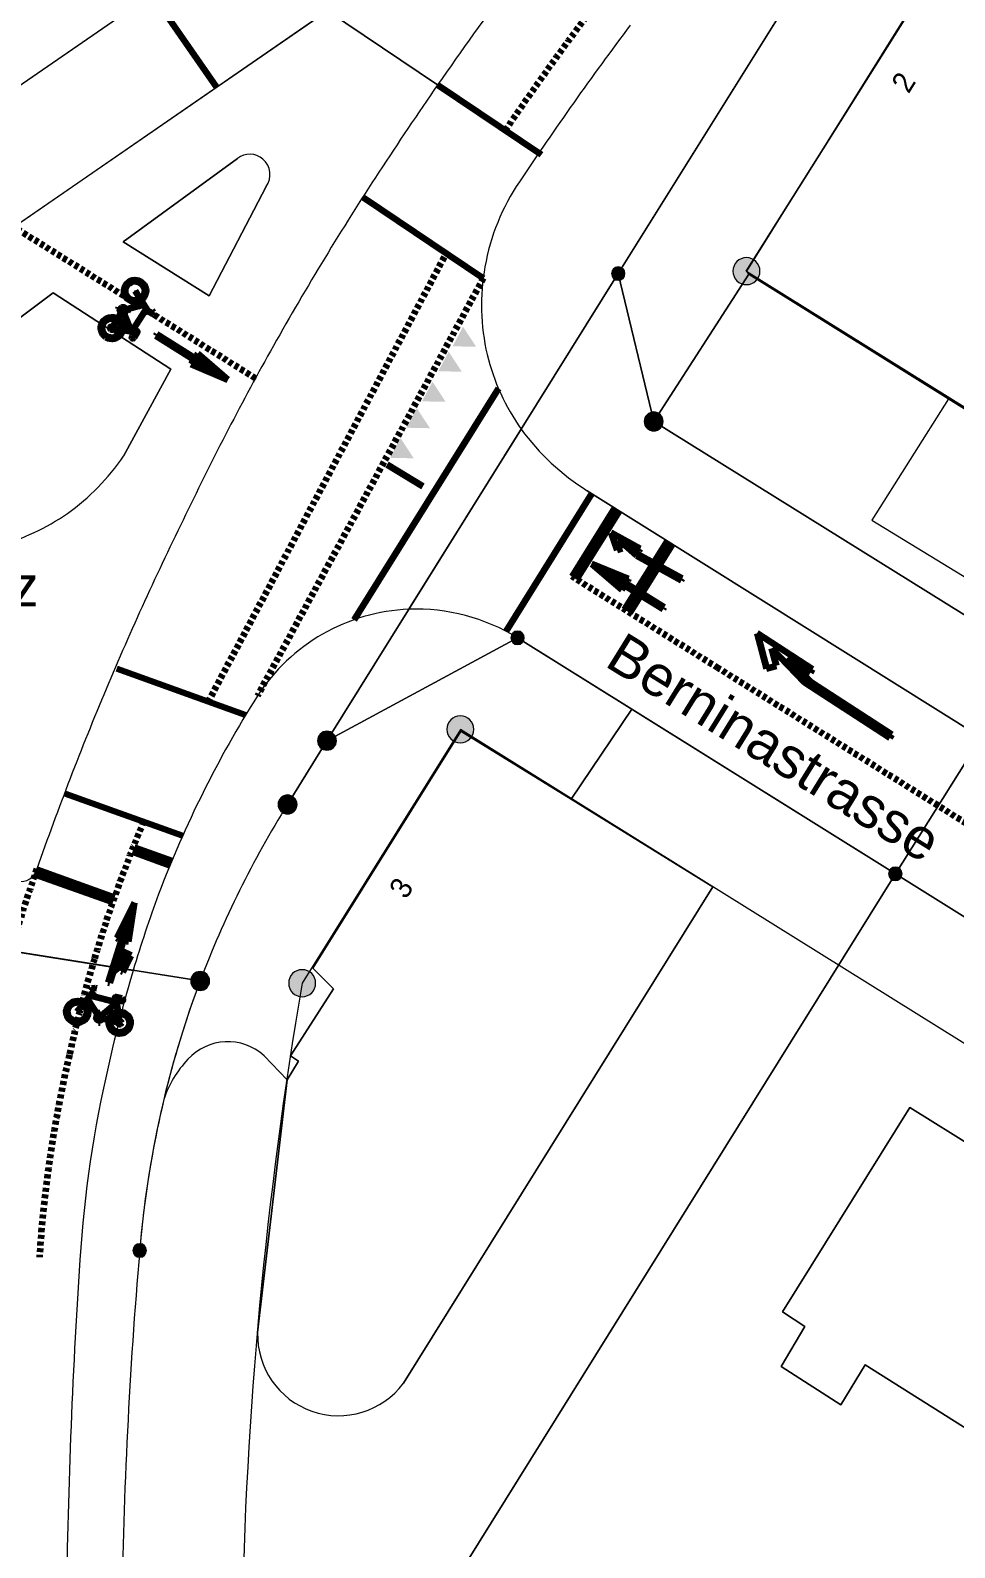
# Model space of a CAD drawing. Header units: metres. Extents: x 2683404 to 2684427, y 1250406 to 1251451.
# Drawn here: x 2683730 to 2683764.3, y 1250828.2 to 1250884.4 of the extents above; entities that cross this region are included whole.
import ezdxf

# ---------------------------------------------------------------- set-up
doc = ezdxf.new("R2010")
doc.units = ezdxf.units.M
doc.linetypes.add('AUSGEZOGEN', pattern=[0])
doc.linetypes.add('STRICHLINIE2_S3', pattern=[0.25, 0.15, -0.1])
for name, color, linetype, lineweight in [('0__DEFAULT_1', 8, 'AUSGEZOGEN', 18), ('100__DAV-MARKIERUNG', 5, 'AUSGEZOGEN', 13), ('102__DAV-BESCHRIFTUNG', 8, 'AUSGEZOGEN', 13), ('16__01229', 8, 'AUSGEZOGEN', 18), ('17__01973', 8, 'AUSGEZOGEN', 13), ('24__01225', 8, 'AUSGEZOGEN', 13), ('25__01221', 8, 'AUSGEZOGEN', 13), ('27__01236', 8, 'AUSGEZOGEN', 13), ('29__01211', 8, 'AUSGEZOGEN', 13), ('30__01234', 8, 'AUSGEZOGEN', 13), ('35__01219', 8, 'AUSGEZOGEN', 13), ('40__01653', 8, 'AUSGEZOGEN', 13), ('42__01651', 8, 'AUSGEZOGEN', 13), ('48__01611', 8, 'AUSGEZOGEN', 13), ('56__01321', 8, 'AUSGEZOGEN', 13), ('84__01940', 8, 'AUSGEZOGEN', 13), ('STANDARD', 7, 'AUSGEZOGEN', 13)]:
    doc.layers.add(name, color=color, linetype=linetype, lineweight=lineweight)
doc.styles.add('ARIAL', font='arial.ttf')

# ---------------------------------------------------------------- blocks, each defined once
blk = doc.blocks.new('COMPLEXOBJECT_1')
at = {"layer": '17__01973', "color": 8, "linetype": 'AUSGEZOGEN', "lineweight": 18, "transparency": 33554687}
blk.add_lwpolyline([(-2473.405, -306.443), (-2500.59, -330.105), (-2510.532, -346.036)], dxfattribs=at)
blk = doc.blocks.new('COMPLEXOBJECT_3')
at = {"layer": '17__01973', "color": 8, "linetype": 'AUSGEZOGEN', "lineweight": 18, "transparency": 33554687}
blk.add_line((-2482.406, -387.156), (-2521.133, -363.007), dxfattribs=at)
blk = doc.blocks.new('COMPLEXOBJECT_4')
at = {"layer": '17__01973', "color": 8, "linetype": 'AUSGEZOGEN', "lineweight": 18, "transparency": 33554687}
blk.add_line((-2510.532, -346.036), (-2471.814, -370.185), dxfattribs=at)
blk = doc.blocks.new('COMPLEXOBJECT_7')
at = {"layer": '17__01973', "color": 8, "linetype": 'AUSGEZOGEN', "lineweight": 18, "transparency": 33554687}
for p in [(-2521.133, -363.007), (-2526.994, -372.407)]:
    blk.add_line(p, (-2526.994, -372.407), dxfattribs=at)
blk.add_arc((-2371.794, -398.959), 157.455, 170.29186, 187.80009, dxfattribs=at)
blk = doc.blocks.new('COMPLEXOBJECT_25')
at = {"layer": '25__01221', "color": 8, "linetype": 'AUSGEZOGEN', "lineweight": 18, "transparency": 33554687}
for p, q in [((-2538.83, -345.193), (-2526.056, -336.392)), ((-2521.974, -339.138), (-2521.974, -339.138)), ((-2524.15, -342.373), (-2524.15, -342.373)), ((-2518.943, -342.728), (-2518.943, -342.728)), ((-2528.058, -348.803), (-2528.058, -348.803)), ((-2523.038, -358.56), (-2518.877, -351.889)), ((-2518.877, -351.889), (-2518.877, -351.889)), ((-2531.311, -355.062), (-2531.311, -355.062)), ((-2523.038, -358.56), (-2523.038, -358.56)), ((-2528.652, -361.767), (-2528.652, -361.767)), ((-2536.823, -368.177), (-2536.823, -368.177)), ((-2532.312, -369.106), (-2532.312, -369.106)), ((-2533.254, -371.934), (-2533.254, -371.934))]:
    blk.add_line(p, q, dxfattribs=at)
for points in [[(-2527.948, -332.608), (-2539.951, -340.877), (-2542.666, -342.747), (-2543.19, -343.108)], [(-2538.009, -368.056), (-2537.793, -367.107), (-2542.155, -366.34), (-2542.313, -367.282), (-2544.561, -369.682), (-2544.532, -370.146), (-2533.254, -371.934)]]:
    blk.add_lwpolyline(points, dxfattribs=at)
for centre, radius, start, end in [((-2406.414, -419.27), 140.625, 143.37768, 145.26176), ((-2417.152, -410.461), 122.267, 143.02992, 146.35972), ((-2404.656, -420.4), 142.713, 145.29088, 146.85618), ((-2432.596, -402.42), 109.488, 146.74059, 150.67894), ((-2512.206, -347.298), 8.141, 145.854, 169.929), ((-2512.197, -347.299), 8.15, 169.9279, 192.96), ((-2432.941, -402.213), 109.087, 150.68489, 154.39046), ((-2512.182, -347.161), 8.197, 193.8815, 215.2312), ((-2426.627, -406.739), 116.744, 153.72707, 157.20993), ((-2522.749, -365.584), 7.029, 92.3578, 147.1166), ((-2427.104, -406.626), 116.261, 157.1701, 160.68802), ((-2493.802, -383.729), 41.193, 147.7814, 159.2072), ((-2537.408, -368.04), 0.601, 257.3684, 346.8149), ((-2487.149, -385.721), 48.123, 159.8024, 163.352)]:
    blk.add_arc(centre, radius, start, end, dxfattribs=at)
blk = doc.blocks.new('COMPLEXOBJECT_26')
at = {"layer": '27__01236', "color": 8, "linetype": 'AUSGEZOGEN', "lineweight": 18, "transparency": 33554687}
for p, q in [((-2520.69, -332.525), (-2520.69, -332.525)), ((-2526.056, -336.392), (-2526.056, -336.392)), ((-2526.056, -336.392), (-2521.974, -339.138))]:
    blk.add_line(p, q, dxfattribs=at)
for centre, radius, start, end in [((-2657.362, -148.749), 229.026, 306.63771, 308.31736), ((-2514.943, -328.885), 0.611, 42.8692, 133.2993), ((-2514.946, -328.887), 0.615, 324.1973, 42.8637), ((-2407.032, -418.782), 139.838, 140.18731, 143.38696), ((-2656.546, -149.663), 227.805, 304.94655, 306.61016), ((-2406.414, -419.27), 140.625, 143.37768, 145.26176)]:
    blk.add_arc(centre, radius, start, end, dxfattribs=at)
blk = doc.blocks.new('COMPLEXOBJECT_27')
at = {"layer": '27__01236', "color": 8, "linetype": 'AUSGEZOGEN', "lineweight": 18, "transparency": 33554687}
for p, q in [((-2528.41, -331.482), (-2528.41, -331.482)), ((-2527.725, -331.786), (-2527.725, -331.786)), ((-2539.951, -340.877), (-2527.948, -332.608)), ((-2527.948, -332.608), (-2527.948, -332.608)), ((-2541.675, -333.159), (-2541.675, -333.159)), ((-2541.433, -333.102), (-2541.433, -333.102)), ((-2536.002, -332.771), (-2536.002, -332.771)), ((-2541.885, -333.313), (-2541.885, -333.313)), ((-2545.201, -337.537), (-2545.201, -337.537)), ((-2545.201, -337.537), (-2539.951, -340.877))]:
    blk.add_line(p, q, dxfattribs=at)
for centre, radius, start, end in [((-2542.606, -270.873), 62.25, 276.08985, 283.18218), ((-2528.266, -332.082), 0.617, 28.6454, 103.4918), ((-2528.268, -332.08), 0.617, 301.172, 28.4711), ((-2541.416, -333.733), 0.63, 114.327, 138.1807), ((-2541.406, -333.758), 0.656, 92.3343, 114.1731), ((-2542.431, -272.013), 61.097, 270.93555, 276.03976), ((-2645.522, -255.368), 129.676, 320.6803, 323.05318)]:
    blk.add_arc(centre, radius, start, end, dxfattribs=at)
blk = doc.blocks.new('COMPLEXOBJECT_28')
at = {"layer": '25__01221', "color": 8, "linetype": 'AUSGEZOGEN', "lineweight": 18, "transparency": 33554687}
for p, q in [((-2521.974, -339.138), (-2521.974, -339.138)), ((-2528.058, -348.803), (-2528.058, -348.803)), ((-2531.311, -355.062), (-2531.311, -355.062)), ((-2536.823, -368.177), (-2536.823, -368.177))]:
    blk.add_line(p, q, dxfattribs=at)
blk.add_lwpolyline([(-2521.974, -339.138), (-2526.056, -336.392), (-2538.83, -345.193)], dxfattribs=at)
for centre, radius, start, end in [((-2404.656, -420.4), 142.713, 145.29088, 146.85618), ((-2432.596, -402.42), 109.488, 146.74059, 150.67894), ((-2432.941, -402.213), 109.087, 150.68489, 154.39046), ((-2426.627, -406.739), 116.744, 153.72707, 157.20993), ((-2427.104, -406.626), 116.261, 157.1701, 160.68802), ((-2537.408, -368.04), 0.601, 257.3684, 346.8149)]:
    blk.add_arc(centre, radius, start, end, dxfattribs=at)
blk = doc.blocks.new('COMPLEXOBJECT_29')
at = {"layer": '25__01221', "color": 8, "linetype": 'AUSGEZOGEN', "lineweight": 18, "transparency": 33554687}
for p, q in [((-2538.552, -348.577), (-2538.552, -348.577)), ((-2540.243, -350.832), (-2540.243, -350.832)), ((-2541.042, -353.536), (-2541.042, -353.536)), ((-2535.694, -355.007), (-2535.694, -355.007)), ((-2540.268, -355.684), (-2540.268, -355.684)), ((-2538.268, -356.212), (-2538.268, -356.212))]:
    blk.add_line(p, q, dxfattribs=at)
blk.add_lwpolyline([(-2538.552, -348.577), (-2536.221, -346.846), (-2531.856, -349.662), (-2533.61, -352.884)], dxfattribs=at)
for centre, radius, start, end in [((-2533.127, -354.407), 7.963, 132.9404, 153.328), ((-2533.125, -354.405), 7.965, 153.3429, 173.7335), ((-2540.403, -348.3), 8.195, 305.0736, 325.9886), ((-2538.736, -353.918), 2.338, 170.5881, 229.0436), ((-2540.397, -348.313), 8.181, 285.0837, 305.089), ((-2538.733, -353.92), 2.339, 228.9665, 281.4562)]:
    blk.add_arc(centre, radius, start, end, dxfattribs=at)
blk = doc.blocks.new('COMPLEXOBJECT_30')
at = {"layer": '25__01221', "color": 8, "linetype": 'AUSGEZOGEN', "lineweight": 18, "transparency": 33554687}
for p, q in [((-2529.394, -341.862), (-2529.394, -341.862)), ((-2528.446, -341.89), (-2528.446, -341.89)), ((-2528.327, -342.899), (-2530.441, -346.949)), ((-2528.327, -342.899), (-2528.327, -342.899))]:
    blk.add_line(p, q, dxfattribs=at)
blk.add_lwpolyline([(-2530.441, -346.949), (-2533.625, -344.95), (-2529.394, -341.862)], dxfattribs=at)
for centre, radius, start, end in [((-2528.937, -342.461), 0.753, 49.2762, 127.3402), ((-2528.94, -342.46), 0.754, 324.3522, 49.1005)]:
    blk.add_arc(centre, radius, start, end, dxfattribs=at)
blk = doc.blocks.new('COMPLEXOBJECT_33')
at = {"layer": '27__01236', "color": 8, "linetype": 'AUSGEZOGEN', "lineweight": 18, "transparency": 33554687}
for p, q in [((-2538.552, -348.577), (-2538.552, -348.577)), ((-2540.243, -350.832), (-2540.243, -350.832)), ((-2533.61, -352.884), (-2533.61, -352.884)), ((-2541.042, -353.536), (-2541.042, -353.536)), ((-2540.268, -355.684), (-2540.268, -355.684)), ((-2538.268, -356.212), (-2538.268, -356.212))]:
    blk.add_line(p, q, dxfattribs=at)
blk.add_lwpolyline([(-2533.61, -352.884), (-2531.856, -349.662), (-2536.221, -346.846), (-2538.552, -348.577)], dxfattribs=at)
for centre, radius, start, end in [((-2533.127, -354.407), 7.963, 132.9404, 153.328), ((-2533.125, -354.405), 7.965, 153.3429, 173.7335), ((-2540.403, -348.3), 8.195, 305.0736, 325.9886), ((-2538.736, -353.918), 2.338, 170.5881, 229.0436), ((-2540.397, -348.313), 8.181, 285.0837, 305.089), ((-2538.733, -353.92), 2.339, 228.9665, 281.4562)]:
    blk.add_arc(centre, radius, start, end, dxfattribs=at)
blk = doc.blocks.new('COMPLEXOBJECT_34')
at = {"layer": '27__01236', "color": 8, "linetype": 'AUSGEZOGEN', "lineweight": 18, "transparency": 33554687}
for p, q in [((-2529.394, -341.862), (-2533.625, -344.95)), ((-2529.394, -341.862), (-2529.394, -341.862)), ((-2528.446, -341.89), (-2528.446, -341.89)), ((-2528.327, -342.899), (-2528.327, -342.899))]:
    blk.add_line(p, q, dxfattribs=at)
blk.add_lwpolyline([(-2533.625, -344.95), (-2530.441, -346.949), (-2528.327, -342.899)], dxfattribs=at)
for centre, radius, start, end in [((-2528.937, -342.461), 0.753, 49.2762, 127.3402), ((-2528.94, -342.46), 0.754, 324.3522, 49.1005)]:
    blk.add_arc(centre, radius, start, end, dxfattribs=at)
blk = doc.blocks.new('COMPLEXOBJECT_44')
at = {"layer": '25__01221', "color": 8, "linetype": 'AUSGEZOGEN', "lineweight": 18, "transparency": 33554687}
for p, q in [((-2533.254, -371.934), (-2544.532, -370.146)), ((-2534.158, -375.401), (-2534.158, -375.401)), ((-2535.233, -382.655), (-2535.233, -382.655))]:
    blk.add_line(p, q, dxfattribs=at)
for centre, radius, start, end in [((-2486.825, -385.892), 48.482, 163.2682, 167.5035), ((-2490.182, -385.625), 45.149, 166.9122, 176.2287), ((-2289.15, -398.694), 246.605, 176.27095, 179.32486)]:
    blk.add_arc(centre, radius, start, end, dxfattribs=at)
blk = doc.blocks.new('COMPLEXOBJECT_46')
at = {"layer": '25__01221', "color": 8, "linetype": 'AUSGEZOGEN', "lineweight": 18, "transparency": 33554687}
for p, q in [((-2518.943, -342.728), (-2518.943, -342.728)), ((-2518.877, -351.889), (-2518.877, -351.889))]:
    blk.add_line(p, q, dxfattribs=at)
for points in [[(-2475.275, -375.716), (-2483.454, -370.626), (-2499.953, -360.327), (-2513.969, -351.603), (-2515.282, -346.126), (-2504.66, -329.125), (-2506.818, -327.346)], [(-2516.434, -354.17), (-2509.994, -358.201), (-2485.531, -373.509), (-2477.142, -378.795)]]:
    blk.add_lwpolyline(points, dxfattribs=at)
for centre, radius, start, end in [((-2417.152, -410.461), 122.267, 143.02992, 146.35972), ((-2512.206, -347.298), 8.141, 145.854, 169.929), ((-2512.197, -347.299), 8.15, 169.9279, 192.96), ((-2512.182, -347.161), 8.197, 193.8815, 215.2312), ((-2511.829, -346.789), 8.699, 215.8886, 238.0396)]:
    blk.add_arc(centre, radius, start, end, dxfattribs=at)
blk = doc.blocks.new('COMPLEXOBJECT_48')
at = {"layer": '25__01221', "color": 8, "linetype": 'AUSGEZOGEN', "lineweight": 18, "transparency": 33554687}
for p, q in [((-2523.038, -358.56), (-2523.038, -358.56)), ((-2528.652, -361.767), (-2528.652, -361.767)), ((-2527.534, -365.787), (-2527.534, -365.787)), ((-2532.312, -369.106), (-2532.312, -369.106)), ((-2530.774, -372.327), (-2530.774, -372.327)), ((-2534.158, -375.401), (-2534.158, -375.401)), ((-2532.119, -376.716), (-2532.119, -376.716)), ((-2535.233, -382.655), (-2535.233, -382.655)), ((-2533.013, -382.307), (-2533.013, -382.307))]:
    blk.add_line(p, q, dxfattribs=at)
blk.add_lwpolyline([(-2527.534, -365.787), (-2526.074, -363.427), (-2519.013, -359.616)], dxfattribs=at)
for centre, radius, start, end in [((-2522.749, -365.584), 7.029, 92.3578, 147.1166), ((-2522.769, -365.733), 7.178, 58.4492, 92.1492), ((-2493.802, -383.729), 41.193, 147.7814, 159.2072), ((-2496.212, -385.377), 36.944, 147.9768, 159.3144), ((-2487.149, -385.721), 48.123, 159.8024, 163.352), ((-2486.825, -385.892), 48.482, 163.2682, 167.5035), ((-2496.402, -385.261), 36.726, 159.3793, 166.5456), ((-2490.182, -385.625), 45.149, 166.9122, 176.2287), ((-2495.732, -385.401), 37.409, 166.5752, 175.2555), ((-2289.15, -398.694), 246.605, 176.27095, 179.32486), ((-2353.114, -397.898), 180.573, 175.047, 179.30496)]:
    blk.add_arc(centre, radius, start, end, dxfattribs=at)
blk = doc.blocks.new('COMPLEXOBJECT_53')
at = {"layer": '30__01234', "color": 8, "linetype": 'AUSGEZOGEN', "lineweight": 18, "transparency": 33554687}
for p, q in [((-2531.229, -375.228), (-2531.229, -375.228)), ((-2528.406, -375.099), (-2528.406, -375.099)), ((-2532.119, -376.716), (-2532.119, -376.716)), ((-2528.646, -385.35), (-2528.646, -385.35))]:
    blk.add_line(p, q, dxfattribs=at)
for points in [[(-2501.649, -378.286), (-2496.213, -381.693), (-2492.683, -376.063), (-2505.014, -368.357), (-2514.774, -362.263), (-2517.021, -365.599), (-2511.78, -368.834), (-2523.243, -387.227)], [(-2528.646, -385.35), (-2527.545, -375.988), (-2528.406, -375.099)], [(-2480.326, -383.746), (-2487.084, -379.551), (-2490.612, -385.118), (-2484.957, -388.647), (-2485.143, -388.947), (-2482.715, -390.549), (-2487.438, -398.143), (-2488.303, -397.614), (-2489.253, -399.082), (-2491.5, -397.634), (-2490.619, -396.176), (-2498.375, -391.427), (-2506.131, -386.548), (-2507.036, -388.025), (-2509.245, -386.605), (-2508.367, -385.128), (-2509.195, -384.58), (-2504.478, -377.008), (-2502.022, -378.543), (-2501.894, -378.332)]]:
    blk.add_lwpolyline(points, dxfattribs=at)
for centre, radius, start, end in [((-2529.753, -376.576), 1.999, 47.6283, 137.6045), ((-2528.339, -377.967), 3.982, 136.5397, 161.6915), ((-2495.732, -385.401), 37.409, 166.5752, 175.2555), ((-2353.114, -397.898), 180.573, 175.047, 179.30496), ((-2525.645, -385.426), 3.002, 178.5459, 323.1397)]:
    blk.add_arc(centre, radius, start, end, dxfattribs=at)
blk = doc.blocks.new('COMPLEXOBJECT_62')
at = {"layer": '24__01225', "color": 8, "linetype": 'AUSGEZOGEN', "lineweight": 18, "transparency": 33554687}
for p, q in [((-2527.534, -365.787), (-2527.534, -365.787)), ((-2530.774, -372.327), (-2530.774, -372.327)), ((-2531.229, -375.228), (-2531.229, -375.228)), ((-2532.119, -376.716), (-2532.119, -376.716))]:
    blk.add_line(p, q, dxfattribs=at)
blk.add_lwpolyline([(-2528.406, -375.099), (-2527.545, -375.988), (-2527.131, -375.299), (-2527.42, -375.099), (-2525.838, -372.621), (-2526.595, -371.858), (-2521.114, -363.073), (-2517.021, -365.599), (-2514.774, -362.263), (-2519.013, -359.616), (-2526.074, -363.427), (-2527.534, -365.787)], dxfattribs=at)
for centre, radius, start, end in [((-2496.212, -385.377), 36.944, 147.9768, 159.3144), ((-2496.402, -385.261), 36.726, 159.3793, 166.5456), ((-2529.753, -376.576), 1.999, 47.6283, 137.6045), ((-2528.339, -377.967), 3.982, 136.5397, 161.6915)]:
    blk.add_arc(centre, radius, start, end, dxfattribs=at)
blk = doc.blocks.new('COMPLEXOBJECT_65')
at = {"layer": '29__01211', "color": 8, "linetype": 'AUSGEZOGEN', "lineweight": 18, "transparency": 33554687}
blk.add_line((-2501.649, -378.286), (-2501.649, -378.286), dxfattribs=at)
for points in [[(-2501.894, -378.332), (-2502.022, -378.543), (-2504.478, -377.008), (-2509.195, -384.58), (-2508.367, -385.128), (-2509.245, -386.605), (-2507.036, -388.025), (-2506.131, -386.548)], [(-2506.131, -386.548), (-2498.375, -391.427), (-2493.575, -383.737), (-2496.379, -381.99), (-2496.213, -381.693), (-2501.649, -378.286)]]:
    blk.add_lwpolyline(points, dxfattribs=at)
blk.add_arc((-2501.757, -378.386), 0.147, 42.5988, 158.6687, dxfattribs=at)
blk = doc.blocks.new('COMPLEXOBJECT_66')
at = {"layer": '29__01211', "color": 8, "linetype": 'AUSGEZOGEN', "lineweight": 18, "transparency": 33554687}
for q in [(-2511.78, -368.834), (-2523.243, -387.227)]:
    blk.add_line((-2523.243, -387.227), q, dxfattribs=at)
blk.add_lwpolyline([(-2511.78, -368.834), (-2517.021, -365.599), (-2521.114, -363.073), (-2526.595, -371.858), (-2525.838, -372.621), (-2527.42, -375.099), (-2527.131, -375.299), (-2527.545, -375.988), (-2528.646, -385.35)], dxfattribs=at)
blk.add_arc((-2525.645, -385.426), 3.002, 178.5459, 323.1397, dxfattribs=at)
blk = doc.blocks.new('COMPLEXOBJECT_68')
at = {"layer": '30__01234', "color": 8, "linetype": 'AUSGEZOGEN', "lineweight": 18, "transparency": 33554687}
blk.add_lwpolyline([(-2488.184, -349.19), (-2487.612, -349.014), (-2491.366, -346.574), (-2496.406, -354.642), (-2502.217, -350.981), (-2502.35, -351.196), (-2510.441, -346.151), (-2513.969, -351.603), (-2499.953, -360.327), (-2483.454, -370.626), (-2475.275, -375.716)], dxfattribs=at)
blk = doc.blocks.new('COMPLEXOBJECT_78')
at = {"layer": '25__01221', "color": 8, "linetype": 'AUSGEZOGEN', "lineweight": 18, "transparency": 33554687}
blk.add_line((-2518.877, -351.889), (-2523.038, -358.56), dxfattribs=at)
for points in [[(-2477.142, -378.795), (-2485.531, -373.509), (-2509.994, -358.201), (-2516.434, -354.17)], [(-2519.013, -359.616), (-2514.774, -362.263), (-2505.014, -368.357), (-2492.683, -376.063), (-2489.895, -377.806), (-2487.084, -379.551), (-2480.326, -383.746)]]:
    blk.add_lwpolyline(points, dxfattribs=at)
for centre, radius, start, end in [((-2511.829, -346.789), 8.699, 215.8886, 238.0396), ((-2522.769, -365.733), 7.178, 58.4492, 92.1492)]:
    blk.add_arc(centre, radius, start, end, dxfattribs=at)
blk = doc.blocks.new('COMPLEXOBJECT_86')
at = {"layer": '48__01611', "color": 8, "linetype": 'AUSGEZOGEN', "lineweight": 18, "transparency": 33554687}
for p, q in [((-2527.534, -365.787), (-2527.534, -365.787)), ((-2530.774, -372.327), (-2530.774, -372.327))]:
    blk.add_line(p, q, dxfattribs=at)
for points in [[(-2527.534, -365.787), (-2526.074, -363.427), (-2515.282, -346.126), (-2504.66, -329.125), (-2516.271, -319.556), (-2523.632, -314.982), (-2556.821, -362.71)], [(-2556.821, -362.71), (-2547.234, -369.717), (-2530.774, -372.327)]]:
    blk.add_lwpolyline(points, dxfattribs=at)
blk.add_arc((-2496.212, -385.377), 36.944, 147.9768, 159.3144, dxfattribs=at)
blk = doc.blocks.new('COMPLEXOBJECT_90')
at = {"layer": '48__01611', "color": 8, "linetype": 'AUSGEZOGEN', "lineweight": 18, "transparency": 33554687}
for p, q in [((-2530.774, -372.327), (-2530.774, -372.327)), ((-2533.013, -382.307), (-2533.013, -382.307)), ((-2533.674, -395.707), (-2533.674, -395.707)), ((-2533.312, -409.077), (-2533.312, -409.077)), ((-2532.977, -413.558), (-2532.977, -413.558))]:
    blk.add_line(p, q, dxfattribs=at)
blk.add_lwpolyline([(-2532.977, -413.558), (-2531.082, -411.467), (-2523.184, -400.448), (-2522.824, -399.398), (-2520.933, -393.897), (-2505.014, -368.357), (-2519.013, -359.616), (-2526.074, -363.427), (-2527.534, -365.787)], dxfattribs=at)
for centre, radius, start, end in [((-2496.212, -385.377), 36.944, 147.9768, 159.3144), ((-2496.142, -385.338), 36.996, 159.4095, 175.3008), ((-2353.114, -397.898), 180.573, 175.047, 179.30496), ((-2353.347, -397.515), 180.336, 179.42573, 183.67614), ((-2360.434, -398.406), 173.207, 183.53225, 185.01872)]:
    blk.add_arc(centre, radius, start, end, dxfattribs=at)
blk = doc.blocks.new('COMPLEXOBJECT_91')
at = {"layer": '48__01611', "color": 8, "linetype": 'AUSGEZOGEN', "lineweight": 18, "transparency": 33554687}
for p, q in [((-2480.326, -383.746), (-2480.326, -383.746)), ((-2475.076, -386.896), (-2475.076, -386.896))]:
    blk.add_line(p, q, dxfattribs=at)
for points in [[(-2480.326, -383.746), (-2489.895, -377.806), (-2493.575, -383.737), (-2498.375, -391.427)], [(-2498.375, -391.427), (-2508.335, -407.378), (-2491.856, -416.447), (-2491.296, -416.757), (-2475.076, -386.896)]]:
    blk.add_lwpolyline(points, dxfattribs=at)
blk.add_arc((-2398.738, -253.716), 153.508, 237.89357, 240.17891, dxfattribs=at)
blk = doc.blocks.new('COMPLEXOBJECT_102')
at = {"layer": '48__01611', "color": 8, "linetype": 'AUSGEZOGEN', "lineweight": 18, "transparency": 33554687}
blk.add_lwpolyline([(-2475.275, -375.716), (-2483.454, -370.626), (-2499.953, -360.327), (-2513.969, -351.603), (-2515.282, -346.126), (-2526.074, -363.427), (-2519.013, -359.616), (-2505.014, -368.357), (-2489.895, -377.806), (-2480.326, -383.746)], dxfattribs=at)
blk = doc.blocks.new('COMPLEXOBJECT_113')
at = {"layer": '48__01611', "color": 8, "linetype": 'AUSGEZOGEN', "lineweight": 18, "transparency": 33554687}
for p, q in [((-2530.774, -372.327), (-2530.774, -372.327)), ((-2533.013, -382.307), (-2533.013, -382.307))]:
    blk.add_line(p, q, dxfattribs=at)
blk.add_lwpolyline([(-2530.774, -372.327), (-2547.234, -369.717), (-2547.984, -388.807)], dxfattribs=at)
for centre, radius, start, end in [((-2496.142, -385.338), 36.996, 159.4095, 175.3008), ((-2353.114, -397.898), 180.573, 175.047, 179.30496)]:
    blk.add_arc(centre, radius, start, end, dxfattribs=at)
blk = doc.blocks.new('COMPLEXOBJECT_133')
at = {"layer": '84__01940', "color": 8, "linetype": 'AUSGEZOGEN', "lineweight": 18, "transparency": 33554687}
blk.add_lwpolyline([(-2545.819, -427.887), (-2532.977, -413.558), (-2531.082, -411.467), (-2523.184, -400.448), (-2522.824, -399.398), (-2520.933, -393.897), (-2505.014, -368.357), (-2499.953, -360.327), (-2496.302, -354.476), (-2482.739, -332.765), (-2466.2, -343.074), (-2462.896, -345.152), (-2457.084, -333.528)], dxfattribs=at)
blk = doc.blocks.new('COMPLEXOBJECT_134')
at = {"layer": '84__01940', "color": 8, "linetype": 'AUSGEZOGEN', "lineweight": 18, "transparency": 33554687}
blk.add_lwpolyline([(-2457.084, -333.528), (-2462.896, -345.152), (-2466.2, -343.074), (-2482.739, -332.765), (-2496.302, -354.476), (-2499.953, -360.327), (-2505.014, -368.357), (-2520.933, -393.897), (-2522.824, -399.398), (-2523.184, -400.448), (-2531.082, -411.467), (-2532.977, -413.558)], dxfattribs=at)
blk = doc.blocks.new('EYYYMANN', base_point=(2679.73, 1246.518))
at = {"layer": 'STANDARD', "linetype": 'AUSGEZOGEN', "lineweight": -3, "transparency": 33554687}
blk.add_hatch(color=7, dxfattribs=at).paths.add_polyline_path([(0.268, 1246517.887), (0.225, 1246517.93), (0.175, 1246517.965), (0.12, 1246517.991), (0.061, 1246518.007), (0, 1246518.012), (-0.061, 1246518.007), (-0.12, 1246517.991), (-0.175, 1246517.965), (-0.225, 1246517.93), (-0.268, 1246517.887), (-0.303, 1246517.837), (-0.329, 1246517.782), (-0.345, 1246517.723), (-0.35, 1246517.662), (-0.345, 1246517.601), (-0.329, 1246517.542), (-0.303, 1246517.487), (-0.268, 1246517.437), (-0.225, 1246517.394), (-0.175, 1246517.359), (-0.12, 1246517.333), (-0.061, 1246517.317), (0, 1246517.312), (0.061, 1246517.317), (0.12, 1246517.333), (0.175, 1246517.359), (0.225, 1246517.394), (0.268, 1246517.437), (0.303, 1246517.487), (0.329, 1246517.542), (0.345, 1246517.601), (0.35, 1246517.662), (0.345, 1246517.723), (0.329, 1246517.782), (0.303, 1246517.837)])
at = {"layer": '0__DEFAULT_1', "color": 8, "linetype": 'AUSGEZOGEN', "lineweight": 18, "transparency": 33554687}
for start, end in [(90, 270), (270, 90)]:
    blk.add_arc((0, 1246517.662), 0.35, start, end, dxfattribs=at)
blk = doc.blocks.new('COMPLEXOBJECT_159')
at = {"layer": '100__DAV-MARKIERUNG', "color": 5, "linetype": 'AUSGEZOGEN', "lineweight": 100, "transparency": 33554687}
for p, q in [((-2533.158, -348.27), (-2533.158, -348.27)), ((-2533.111, -348.312), (-2533.111, -348.312)), ((-2533.296, -348.446), (-2533.296, -348.446)), ((-2533.228, -348.506), (-2533.228, -348.506))]:
    blk.add_line(p, q, dxfattribs=at)
for points in [[(-2533.151, -348.262), (-2533.295, -348.446), (-2533.296, -348.446)], [(-2533.228, -348.506), (-2533.223, -348.498), (-2533.105, -348.305), (-2533.111, -348.312)], [(-2533.158, -348.27), (-2533.159, -348.271), (-2533.151, -348.262)]]:
    blk.add_lwpolyline(points, dxfattribs=at)
blk.add_arc((-2533.13, -348.285), 0.0323, 304.0533, 153.225, dxfattribs=at)
blk.add_ellipse((-2533.267, -348.481), major_axis=(-0.0245, -0.039), ratio=0.999997, start_param=4.381298, end_param=7.853964, dxfattribs=at)
blk = doc.blocks.new('COMPLEXOBJECT_161')
at = {"layer": '100__DAV-MARKIERUNG', "color": 5, "linetype": 'AUSGEZOGEN', "lineweight": 100, "transparency": 33554687}
for p, q in [((-2533.907, -372.987), (-2533.907, -372.987)), ((-2533.882, -372.929), (-2533.882, -372.929)), ((-2533.698, -373.064), (-2533.698, -373.064)), ((-2533.662, -372.981), (-2533.662, -372.981))]:
    blk.add_line(p, q, dxfattribs=at)
for points in [[(-2533.917, -372.982), (-2533.698, -373.063), (-2533.698, -373.064)], [(-2533.907, -372.987), (-2533.906, -372.987), (-2533.917, -372.982)], [(-2533.662, -372.981), (-2533.671, -372.979), (-2533.89, -372.925), (-2533.882, -372.929)]]:
    blk.add_lwpolyline(points, dxfattribs=at)
for centre, radius, start, end in [((-2533.902, -372.955), 0.0323, 51.8597, 261.0314), ((-2533.673, -373.026), 0.0461, 236.7236, 75.6927)]:
    blk.add_arc(centre, radius, start, end, dxfattribs=at)

msp = doc.modelspace()

# ---------------------------------------------------------------- hatches: boundary and pattern name
at = {"layer": '100__DAV-MARKIERUNG', "linetype": 'AUSGEZOGEN', "lineweight": 100, "transparency": 33554687}
for points in [[(2683733.882, 1250874.725), (2683733.885, 1250874.724), (2683733.888, 1250874.723), (2683733.891, 1250874.722), (2683733.894, 1250874.721), (2683733.897, 1250874.721), (2683733.9, 1250874.721), (2683733.903, 1250874.721), (2683733.906, 1250874.721), (2683733.909, 1250874.722), (2683733.912, 1250874.723), (2683733.915, 1250874.725), (2683733.918, 1250874.727), (2683733.92, 1250874.729), (2683733.922, 1250874.731), (2683733.924, 1250874.733), (2683733.926, 1250874.736), (2683733.928, 1250874.739), (2683733.929, 1250874.742), (2683733.93, 1250874.745), (2683733.93, 1250874.748), (2683733.931, 1250874.751), (2683733.931, 1250874.754), (2683733.93, 1250874.757), (2683733.93, 1250874.76), (2683733.929, 1250874.763), (2683733.927, 1250874.766), (2683733.926, 1250874.769), (2683733.924, 1250874.772), (2683733.922, 1250874.774), (2683733.92, 1250874.776), (2683733.917, 1250874.778), (2683733.914, 1250874.78), (2683733.912, 1250874.781), (2683733.909, 1250874.782), (2683733.906, 1250874.783), (2683733.902, 1250874.784), (2683733.899, 1250874.784), (2683733.896, 1250874.784), (2683733.893, 1250874.783), (2683733.89, 1250874.783), (2683733.887, 1250874.782), (2683733.884, 1250874.78), (2683733.881, 1250874.779), (2683733.879, 1250874.777), (2683733.876, 1250874.775), (2683733.874, 1250874.772), (2683733.872, 1250874.77), (2683733.871, 1250874.767), (2683733.87, 1250874.764), (2683733.868, 1250874.761), (2683733.868, 1250874.758), (2683733.867, 1250874.755), (2683733.867, 1250874.752), (2683733.867, 1250874.749), (2683733.868, 1250874.746), (2683733.869, 1250874.742), (2683733.87, 1250874.74), (2683733.871, 1250874.737), (2683733.873, 1250874.734), (2683733.875, 1250874.732), (2683733.877, 1250874.729), (2683733.879, 1250874.727)], [(2683746.053, 1250873.427), (2683745.666, 1250872.701), (2683746.539, 1250872.684)], [(2683745.521, 1250872.503), (2683745.134, 1250871.777), (2683746.007, 1250871.76)], [(2683744.921, 1250871.389), (2683744.535, 1250870.663), (2683745.408, 1250870.646)], [(2683744.339, 1250870.411), (2683743.952, 1250869.685), (2683744.826, 1250869.668)], [(2683743.74, 1250869.297), (2683743.353, 1250868.57), (2683744.226, 1250868.554)], [(2683731.789, 1250848.042), (2683731.789, 1250848.045), (2683731.79, 1250848.048), (2683731.79, 1250848.052), (2683731.789, 1250848.055), (2683731.789, 1250848.058), (2683731.788, 1250848.061), (2683731.786, 1250848.064), (2683731.785, 1250848.067), (2683731.783, 1250848.069), (2683731.781, 1250848.072), (2683731.779, 1250848.074), (2683731.776, 1250848.076), (2683731.774, 1250848.077), (2683731.771, 1250848.079), (2683731.768, 1250848.08), (2683731.765, 1250848.081), (2683731.762, 1250848.082), (2683731.759, 1250848.082), (2683731.755, 1250848.082), (2683731.752, 1250848.081), (2683731.749, 1250848.081), (2683731.746, 1250848.08), (2683731.743, 1250848.078), (2683731.741, 1250848.077), (2683731.738, 1250848.075), (2683731.736, 1250848.073), (2683731.734, 1250848.07), (2683731.732, 1250848.068), (2683731.73, 1250848.065), (2683731.729, 1250848.062), (2683731.728, 1250848.059), (2683731.727, 1250848.056), (2683731.726, 1250848.053), (2683731.726, 1250848.05), (2683731.726, 1250848.047), (2683731.727, 1250848.044), (2683731.728, 1250848.041), (2683731.729, 1250848.038), (2683731.73, 1250848.035), (2683731.732, 1250848.032), (2683731.734, 1250848.03), (2683731.736, 1250848.027), (2683731.738, 1250848.025), (2683731.741, 1250848.023), (2683731.743, 1250848.022), (2683731.746, 1250848.02), (2683731.749, 1250848.019), (2683731.752, 1250848.019), (2683731.755, 1250848.018), (2683731.759, 1250848.018), (2683731.762, 1250848.019), (2683731.765, 1250848.019), (2683731.768, 1250848.02), (2683731.771, 1250848.021), (2683731.774, 1250848.023), (2683731.776, 1250848.024), (2683731.779, 1250848.026), (2683731.781, 1250848.028), (2683731.783, 1250848.031), (2683731.785, 1250848.033), (2683731.786, 1250848.036), (2683731.788, 1250848.039)]]:
    msp.add_hatch(color=160, dxfattribs=at).paths.add_polyline_path(points)
h = msp.add_hatch(color=160, dxfattribs=at)
h.paths.add_polyline_path([(2683733.979, 1250873.215), (2683733.979, 1250873.215), (2683733.981, 1250873.217), (2683733.982, 1250873.218), (2683733.983, 1250873.22), (2683733.984, 1250873.221), (2683733.985, 1250873.223), (2683733.985, 1250873.225), (2683733.986, 1250873.226), (2683733.987, 1250873.228), (2683733.987, 1250873.23), (2683733.987, 1250873.232), (2683733.988, 1250873.234), (2683733.988, 1250873.235), (2683733.988, 1250873.237), (2683733.988, 1250873.239), (2683733.988, 1250873.241), (2683733.987, 1250873.243), (2683733.987, 1250873.245), (2683733.987, 1250873.247), (2683733.986, 1250873.248), (2683733.985, 1250873.25), (2683733.984, 1250873.252), (2683733.984, 1250873.253), (2683733.983, 1250873.255), (2683733.981, 1250873.257), (2683733.98, 1250873.258), (2683733.979, 1250873.259), (2683733.978, 1250873.261), (2683733.976, 1250873.262), (2683733.975, 1250873.263), (2683733.973, 1250873.264), (2683733.972, 1250873.265), (2683733.97, 1250873.266), (2683733.968, 1250873.267), (2683733.967, 1250873.267), (2683733.965, 1250873.268), (2683733.963, 1250873.269), (2683733.961, 1250873.269), (2683733.959, 1250873.269), (2683733.957, 1250873.269), (2683733.956, 1250873.269), (2683733.954, 1250873.269), (2683733.952, 1250873.269), (2683733.95, 1250873.269), (2683733.948, 1250873.269), (2683733.946, 1250873.268), (2683733.945, 1250873.267), (2683733.943, 1250873.267), (2683733.941, 1250873.266), (2683733.939, 1250873.265), (2683733.938, 1250873.264), (2683733.936, 1250873.263), (2683733.935, 1250873.262), (2683733.933, 1250873.261), (2683733.932, 1250873.259), (2683733.931, 1250873.258), (2683733.93, 1250873.256), (2683733.929, 1250873.255), (2683733.928, 1250873.253), (2683733.927, 1250873.252), (2683733.934, 1250873.26), (2683733.791, 1250873.076), (2683733.789, 1250873.077), (2683733.787, 1250873.075), (2683733.785, 1250873.073), (2683733.784, 1250873.071), (2683733.782, 1250873.069), (2683733.781, 1250873.067), (2683733.779, 1250873.065), (2683733.778, 1250873.063), (2683733.777, 1250873.061), (2683733.776, 1250873.058), (2683733.775, 1250873.056), (2683733.774, 1250873.054), (2683733.773, 1250873.051), (2683733.773, 1250873.049), (2683733.772, 1250873.046), (2683733.772, 1250873.044), (2683733.772, 1250873.041), (2683733.772, 1250873.039), (2683733.772, 1250873.036), (2683733.773, 1250873.034), (2683733.773, 1250873.031), (2683733.774, 1250873.029), (2683733.774, 1250873.026), (2683733.775, 1250873.024), (2683733.776, 1250873.021), (2683733.777, 1250873.019), (2683733.779, 1250873.017), (2683733.78, 1250873.015), (2683733.782, 1250873.013), (2683733.783, 1250873.011), (2683733.785, 1250873.009), (2683733.787, 1250873.007), (2683733.789, 1250873.005), (2683733.791, 1250873.004), (2683733.793, 1250873.002), (2683733.795, 1250873.001), (2683733.797, 1250873), (2683733.799, 1250872.999), (2683733.802, 1250872.998), (2683733.804, 1250872.997), (2683733.806, 1250872.996), (2683733.809, 1250872.996), (2683733.811, 1250872.995), (2683733.814, 1250872.995), (2683733.817, 1250872.995), (2683733.819, 1250872.995), (2683733.822, 1250872.995), (2683733.824, 1250872.995), (2683733.827, 1250872.995), (2683733.829, 1250872.996), (2683733.832, 1250872.997), (2683733.834, 1250872.997), (2683733.836, 1250872.998), (2683733.839, 1250872.999), (2683733.841, 1250873.001), (2683733.843, 1250873.002), (2683733.845, 1250873.003), (2683733.847, 1250873.005), (2683733.849, 1250873.007), (2683733.851, 1250873.008), (2683733.853, 1250873.01), (2683733.854, 1250873.012), (2683733.856, 1250873.014), (2683733.857, 1250873.016), (2683733.862, 1250873.024)])
h.paths.add_polyline_path([(2683733.979, 1250873.215), (2683733.978, 1250873.214), (2683733.977, 1250873.213), (2683733.975, 1250873.211), (2683733.974, 1250873.21), (2683733.974, 1250873.211), (2683733.98, 1250873.217)], flags=16)
h = msp.add_hatch(color=160, dxfattribs=at)
h.paths.add_polyline_path([(2683733.197, 1250848.596), (2683733.197, 1250848.597), (2683733.195, 1250848.597), (2683733.193, 1250848.598), (2683733.191, 1250848.599), (2683733.19, 1250848.599), (2683733.188, 1250848.599), (2683733.186, 1250848.6), (2683733.184, 1250848.6), (2683733.182, 1250848.6), (2683733.18, 1250848.6), (2683733.178, 1250848.599), (2683733.177, 1250848.599), (2683733.175, 1250848.599), (2683733.173, 1250848.598), (2683733.171, 1250848.597), (2683733.169, 1250848.597), (2683733.168, 1250848.596), (2683733.166, 1250848.595), (2683733.165, 1250848.594), (2683733.163, 1250848.593), (2683733.162, 1250848.592), (2683733.16, 1250848.59), (2683733.159, 1250848.589), (2683733.158, 1250848.587), (2683733.157, 1250848.586), (2683733.156, 1250848.584), (2683733.155, 1250848.583), (2683733.154, 1250848.581), (2683733.153, 1250848.579), (2683733.152, 1250848.578), (2683733.152, 1250848.576), (2683733.151, 1250848.574), (2683733.151, 1250848.572), (2683733.151, 1250848.57), (2683733.151, 1250848.568), (2683733.151, 1250848.567), (2683733.151, 1250848.565), (2683733.151, 1250848.563), (2683733.151, 1250848.561), (2683733.152, 1250848.559), (2683733.152, 1250848.557), (2683733.153, 1250848.556), (2683733.154, 1250848.554), (2683733.155, 1250848.552), (2683733.155, 1250848.551), (2683733.156, 1250848.549), (2683733.158, 1250848.548), (2683733.159, 1250848.546), (2683733.16, 1250848.545), (2683733.161, 1250848.543), (2683733.163, 1250848.542), (2683733.164, 1250848.541), (2683733.166, 1250848.54), (2683733.167, 1250848.539), (2683733.169, 1250848.538), (2683733.171, 1250848.537), (2683733.173, 1250848.537), (2683733.174, 1250848.536), (2683733.176, 1250848.536), (2683733.178, 1250848.535), (2683733.168, 1250848.54), (2683733.387, 1250848.459), (2683733.387, 1250848.458), (2683733.389, 1250848.457), (2683733.391, 1250848.455), (2683733.393, 1250848.454), (2683733.396, 1250848.453), (2683733.398, 1250848.453), (2683733.401, 1250848.452), (2683733.403, 1250848.451), (2683733.406, 1250848.451), (2683733.408, 1250848.451), (2683733.411, 1250848.45), (2683733.413, 1250848.45), (2683733.416, 1250848.451), (2683733.418, 1250848.451), (2683733.421, 1250848.451), (2683733.423, 1250848.452), (2683733.426, 1250848.453), (2683733.428, 1250848.453), (2683733.43, 1250848.454), (2683733.433, 1250848.455), (2683733.435, 1250848.457), (2683733.437, 1250848.458), (2683733.439, 1250848.459), (2683733.441, 1250848.461), (2683733.443, 1250848.463), (2683733.445, 1250848.464), (2683733.447, 1250848.466), (2683733.448, 1250848.468), (2683733.45, 1250848.47), (2683733.451, 1250848.472), (2683733.453, 1250848.475), (2683733.454, 1250848.477), (2683733.455, 1250848.479), (2683733.456, 1250848.481), (2683733.456, 1250848.484), (2683733.457, 1250848.486), (2683733.458, 1250848.489), (2683733.458, 1250848.491), (2683733.458, 1250848.494), (2683733.458, 1250848.496), (2683733.458, 1250848.499), (2683733.458, 1250848.502), (2683733.458, 1250848.504), (2683733.457, 1250848.507), (2683733.456, 1250848.509), (2683733.456, 1250848.511), (2683733.455, 1250848.514), (2683733.454, 1250848.516), (2683733.453, 1250848.518), (2683733.451, 1250848.521), (2683733.45, 1250848.523), (2683733.448, 1250848.525), (2683733.447, 1250848.527), (2683733.445, 1250848.529), (2683733.443, 1250848.53), (2683733.441, 1250848.532), (2683733.439, 1250848.534), (2683733.437, 1250848.535), (2683733.435, 1250848.536), (2683733.433, 1250848.538), (2683733.431, 1250848.539), (2683733.428, 1250848.54), (2683733.426, 1250848.541), (2683733.423, 1250848.541), (2683733.414, 1250848.543)])
h.paths.add_polyline_path([(2683733.197, 1250848.596), (2683733.198, 1250848.596), (2683733.2, 1250848.595), (2683733.202, 1250848.594), (2683733.203, 1250848.593), (2683733.202, 1250848.593), (2683733.195, 1250848.597)], flags=16)

# ---------------------------------------------------------------- linework, layer by layer
at = {"layer": '100__DAV-MARKIERUNG', "color": 5, "linetype": 'AUSGEZOGEN', "lineweight": 100, "transparency": 33554687}
for p, q in [((2683734.535, 1250885.743), (2683736.912, 1250882.293)), ((2683745.111, 1250882.384), (2683748.949, 1250879.802)), ((2683742.335, 1250878.225), (2683746.8, 1250875.222)), ((2683733.898, 1250874.752), (2683734.439, 1250873.92)), ((2683733.283, 1250874.123), (2683733.267, 1250874.06)), ((2683733.45, 1250874.037), (2683734.228, 1250874.246)), ((2683733.45, 1250874.037), (2683733.035, 1250873.377)), ((2683733.281, 1250874.091), (2683733.613, 1250873.991)), ((2683733.821, 1250873.137), (2683733.45, 1250874.037)), ((2683733.628, 1250874.022), (2683733.609, 1250873.961)), ((2683733.781, 1250873.249), (2683734.318, 1250874.107)), ((2683734.439, 1250873.92), (2683734.517, 1250874.044)), ((2683734.55, 1250873.851), (2683734.513, 1250873.794)), ((2683734.517, 1250874.044), (2683734.565, 1250873.967)), ((2683734.565, 1250873.967), (2683734.55, 1250873.851)), ((2683733.035, 1250873.377), (2683733.783, 1250873.253)), ((2683734.708, 1250873.145), (2683734.67, 1250873.084)), ((2683734.67, 1250873.084), (2683736.726, 1250871.796)), ((2683736.764, 1250871.857), (2683734.708, 1250873.145)), ((2683736.012, 1250872.102), (2683735.983, 1250872.035)), ((2683735.983, 1250872.035), (2683737.333, 1250871.459)), ((2683736.726, 1250871.796), (2683736.012, 1250872.102)), ((2683736.225, 1250872.421), (2683736.177, 1250872.366)), ((2683736.177, 1250872.366), (2683736.764, 1250871.857)), ((2683737.333, 1250871.459), (2683736.225, 1250872.421)), ((2683747.366, 1250871.14), (2683742.024, 1250862.577)), ((2683744.566, 1250867.512), (2683743.244, 1250868.311)), ((2683750.828, 1250867.244), (2683747.649, 1250862.146)), ((2683751.677, 1250866.714), (2683750.091, 1250864.172)), ((2683751.847, 1250866.608), (2683750.261, 1250864.066)), ((2683751.541, 1250865.791), (2683751.763, 1250865.149)), ((2683752.614, 1250865.202), (2683751.541, 1250865.791)), ((2683751.763, 1250865.149), (2683751.944, 1250865.211)), ((2683751.836, 1250865.525), (2683752.475, 1250864.949)), ((2683751.944, 1250865.211), (2683751.836, 1250865.525)), ((2683753.624, 1250865.492), (2683752.04, 1250862.954)), ((2683752.142, 1250865.378), (2683752.579, 1250865.139)), ((2683752.609, 1250864.958), (2683752.142, 1250865.378)), ((2683753.813, 1250865.374), (2683752.229, 1250862.836)), ((2683752.579, 1250865.139), (2683752.614, 1250865.202)), ((2683752.181, 1250864.085), (2683750.826, 1250864.651)), ((2683750.826, 1250864.651), (2683751.942, 1250863.697)), ((2683752.475, 1250864.949), (2683754.137, 1250864.037)), ((2683754.172, 1250864.1), (2683752.609, 1250864.958)), ((2683751.398, 1250864.256), (2683753.464, 1250862.984)), ((2683751.989, 1250863.752), (2683751.398, 1250864.256)), ((2683751.436, 1250864.318), (2683752.153, 1250864.018)), ((2683753.502, 1250863.046), (2683751.436, 1250864.318)), ((2683752.153, 1250864.018), (2683752.181, 1250864.085)), ((2683754.137, 1250864.037), (2683754.172, 1250864.1)), ((2683751.942, 1250863.697), (2683751.989, 1250863.752)), ((2683753.464, 1250862.984), (2683753.502, 1250863.046)), ((2683756.946, 1250862.078), (2683757.295, 1250860.764)), ((2683758.999, 1250860.746), (2683756.946, 1250862.078)), ((2683757.496, 1250861.504), (2683758.686, 1250860.263)), ((2683757.666, 1250860.862), (2683757.496, 1250861.504)), ((2683737.995, 1250859.044), (2683733.223, 1250860.755)), ((2683757.295, 1250860.764), (2683757.666, 1250860.862)), ((2683758.085, 1250861.168), (2683758.921, 1250860.625)), ((2683758.955, 1250860.26), (2683758.085, 1250861.168)), ((2683758.921, 1250860.625), (2683758.999, 1250860.746)), ((2683758.686, 1250860.263), (2683761.867, 1250858.199)), ((2683761.946, 1250858.32), (2683758.955, 1250860.26)), ((2683761.867, 1250858.199), (2683761.946, 1250858.32)), ((2683735.661, 1250854.569), (2683731.308, 1250856.13)), ((2683735.188, 1250853.464), (2683733.803, 1250853.961)), ((2683735.264, 1250853.649), (2683733.88, 1250854.145)), ((2683733.141, 1250852.286), (2683730.255, 1250853.32)), ((2683733.071, 1250852.098), (2683730.187, 1250853.132)), ((2683733.879, 1250852.107), (2683733.223, 1250850.794)), ((2683733.657, 1250850.656), (2683733.879, 1250852.107)), ((2683733.635, 1250851.457), (2683732.9, 1250849.144)), ((2683733.157, 1250849.716), (2683733.704, 1250851.435)), ((2683733.288, 1250850.762), (2683733.635, 1250851.457)), ((2683733.704, 1250851.435), (2683733.586, 1250850.667)), ((2683733.223, 1250850.794), (2683733.288, 1250850.762)), ((2683733.586, 1250850.667), (2683733.657, 1250850.656)), ((2683733.582, 1250850.062), (2683733.157, 1250849.716)), ((2683733.417, 1250850.302), (2683733.354, 1250850.172)), ((2683733.354, 1250850.172), (2683733.582, 1250850.062)), ((2683733.757, 1250850.138), (2683733.417, 1250850.302)), ((2683733.45, 1250849.53), (2683733.757, 1250850.138)), ((2683732.969, 1250849.123), (2683733.104, 1250849.549)), ((2683733.104, 1250849.549), (2683733.571, 1250849.929)), ((2683733.571, 1250849.929), (2683733.386, 1250849.563)), ((2683733.386, 1250849.563), (2683733.45, 1250849.53)), ((2683732.243, 1250848.855), (2683732.302, 1250848.925)), ((2683732.385, 1250848.819), (2683732.243, 1250848.855)), ((2683732.302, 1250848.925), (2683732.417, 1250848.945)), ((2683732.417, 1250848.945), (2683732.483, 1250848.928)), ((2683732.9, 1250849.144), (2683732.969, 1250849.123)), ((2683731.758, 1250848.049), (2683732.385, 1250848.819)), ((2683732.576, 1250847.842), (2683732.139, 1250848.518)), ((2683733.225, 1250848.397), (2683732.244, 1250848.646)), ((2683733.32, 1250848.47), (2683732.576, 1250847.842)), ((2683733.332, 1250847.648), (2683733.221, 1250848.398)), ((2683732.536, 1250848.015), (2683732.6, 1250848.015)), ((2683732.577, 1250847.664), (2683732.57, 1250848.011)), ((2683732.576, 1250847.842), (2683733.332, 1250847.648)), ((2683732.546, 1250847.656), (2683732.611, 1250847.66))]:
    msp.add_line(p, q, dxfattribs=at)
at = {"layer": '100__DAV-MARKIERUNG', "color": 5, "linetype": 'STRICHLINIE2_S3', "lineweight": 100, "transparency": 33554687}
for p, q in [((2683738.361, 1250871.515), (2683729.404, 1250877.121)), ((2683736.614, 1250859.539), (2683745.431, 1250876.142)), ((2683746.8, 1250875.222), (2683738.433, 1250859.755)), ((2683755.503, 1250860.784), (2683750.091, 1250864.172))]:
    msp.add_line(p, q, dxfattribs=at)
msp.add_lwpolyline([(2683788.348, 1250840.196), (2683779.963, 1250845.479), (2683755.504, 1250860.784)], dxfattribs=at)
at = {"layer": '100__DAV-MARKIERUNG', "color": 5, "linetype": 'AUSGEZOGEN', "lineweight": 100, "transparency": 33554687}
for centre, radius in [((2683732.576, 1250847.841), 0.113), ((2683733.331, 1250847.649), 0.0635)]:
    msp.add_circle(centre, radius, dxfattribs=at)
at = {"layer": '100__DAV-MARKIERUNG', "color": 5, "linetype": 'STRICHLINIE2_S3', "lineweight": 100, "transparency": 33554687}
for centre, major_axis, ratio, start_param, end_param in [((2683849.21, 1250811.572), (-73.923, -98.161), 0.999997, 4.712389, 4.760392), ((2683780.942, 1250835.458), (-17.475, -47.578), 0.999999, 4.666374, 4.773002), ((2683780.942, 1250835.458), (-15.439, -51.479), 0.999999, 4.664489, 4.785251), ((2683780.942, 1250835.458), (-14.561, -48.549), 0.999999, 4.712389, 4.785251), ((2683776.94, 1250835.891), (-10.569, -45.475), 0.999999, 4.712389, 4.874855)]:
    msp.add_ellipse(centre, major_axis=major_axis, ratio=ratio, start_param=start_param, end_param=end_param, dxfattribs=at)
at = {"layer": '100__DAV-MARKIERUNG', "color": 5, "linetype": 'AUSGEZOGEN', "lineweight": 100, "transparency": 33554687}
for centre, major_axis, ratio in [((2683733.899, 1250874.752), (-0.216, -0.344), 0.999997), ((2683733.899, 1250874.752), (-0.19, -0.303), 0.999997), ((2683733.45, 1250874.037), (-0.06, -0.0956), 0.999997), ((2683733.036, 1250873.377), (-0.216, -0.344), 0.999997), ((2683733.036, 1250873.377), (-0.19, -0.303), 0.999997), ((2683733.036, 1250873.377), (-0.0337, -0.0538), 0.999997), ((2683731.758, 1250848.05), (0.1, 0.393), 0.999999), ((2683731.758, 1250848.05), (0.088, 0.346), 0.999999), ((2683733.331, 1250847.649), (0.1, 0.393), 0.999999), ((2683733.331, 1250847.649), (0.088, 0.346), 0.999999)]:
    msp.add_ellipse(centre, major_axis=major_axis, ratio=ratio, dxfattribs=at)
at = {"layer": '24__01225', "color": 8, "linetype": 'AUSGEZOGEN', "lineweight": 18, "transparency": 33554687}
msp.add_lwpolyline([(2683762.425, 1250892.397), (2683751.803, 1250875.396), (2683753.116, 1250869.919), (2683756.644, 1250875.371), (2683756.543, 1250875.488), (2683767.267, 1250892.515)], dxfattribs=at)
at = {"layer": '29__01211', "color": 8, "linetype": 'AUSGEZOGEN', "lineweight": 18, "transparency": 33554687}
msp.add_lwpolyline([(2683756.644, 1250875.371), (2683764.735, 1250870.326), (2683764.868, 1250870.541), (2683766.544, 1250873.247), (2683767.463, 1250872.705), (2683774.43, 1250883.964), (2683773.584, 1250884.506), (2683775.389, 1250887.408), (2683767.267, 1250892.515), (2683756.543, 1250875.488), (2683756.644, 1250875.371)], close=True, dxfattribs=at)
at = {"layer": '48__01611', "color": 8, "linetype": 'AUSGEZOGEN', "lineweight": 18, "transparency": 33554687}
for points in [[(2683770.783, 1250867.046), (2683784.346, 1250888.757), (2683772.867, 1250901.908), (2683762.425, 1250892.397), (2683751.803, 1250875.396), (2683753.116, 1250869.919), (2683767.132, 1250861.195), (2683770.783, 1250867.046)], [(2683746.152, 1250827.625), (2683744.261, 1250822.124), (2683751.772, 1250818.054), (2683758.75, 1250814.144), (2683768.71, 1250830.095), (2683773.51, 1250837.785), (2683777.19, 1250843.716), (2683762.071, 1250853.165), (2683746.152, 1250827.625)]]:
    msp.add_lwpolyline(points, close=True, dxfattribs=at)
at = {"layer": '56__01321', "color": 8, "linetype": 'AUSGEZOGEN', "lineweight": 18, "transparency": 33554687}
msp.add_lwpolyline([(2683770.288, 1250867.126), (2683772.505, 1250870.708), (2683767.966, 1250873.518), (2683767.463, 1250872.705), (2683766.544, 1250873.247), (2683764.735, 1250870.326), (2683764.036, 1250870.762), (2683761.198, 1250866.258), (2683767.409, 1250862.474), (2683770.288, 1250867.126)], close=True, dxfattribs=at)

# ---------------------------------------------------------------- block references
at = {"layer": '100__DAV-MARKIERUNG', "color": 5, "linetype": 'AUSGEZOGEN', "lineweight": 100, "transparency": 33554687}
for name in ['COMPLEXOBJECT_159', 'COMPLEXOBJECT_161']:
    msp.add_blockref(name, (2686267.085, 1251221.522), dxfattribs=at)
at = {"layer": '17__01973', "color": 8, "linetype": 'AUSGEZOGEN', "lineweight": 18, "transparency": 33554687}
for name in ['COMPLEXOBJECT_1', 'COMPLEXOBJECT_4', 'COMPLEXOBJECT_7', 'COMPLEXOBJECT_3']:
    msp.add_blockref(name, (2686267.085, 1251221.522), dxfattribs=at)
at = {"layer": '17__01973', "color": 8, "linetype": 'AUSGEZOGEN', "lineweight": 18, "transparency": 33554687, "xscale": 1.4285714286, "yscale": 1.4285714286, "zscale": 0.0001}
for p in [(2687584.739, -528083.292), (2687574.138, -528100.263), (2687568.277, -528109.663)]:
    msp.add_blockref('EYYYMANN', p, dxfattribs=at)
at = {"layer": '24__01225', "color": 8, "linetype": 'AUSGEZOGEN', "lineweight": 18, "transparency": 33554687}
msp.add_blockref('COMPLEXOBJECT_62', (2686267.085, 1251221.522), dxfattribs=at)
at = {"layer": '25__01221', "color": 8, "linetype": 'AUSGEZOGEN', "lineweight": 18, "transparency": 33554687}
for name in ['COMPLEXOBJECT_25', 'COMPLEXOBJECT_46', 'COMPLEXOBJECT_28', 'COMPLEXOBJECT_30', 'COMPLEXOBJECT_29', 'COMPLEXOBJECT_78', 'COMPLEXOBJECT_48', 'COMPLEXOBJECT_44']:
    msp.add_blockref(name, (2686267.085, 1251221.522), dxfattribs=at)
at = {"layer": '27__01236', "color": 8, "linetype": 'AUSGEZOGEN', "lineweight": 18, "transparency": 33554687}
for name in ['COMPLEXOBJECT_26', 'COMPLEXOBJECT_27', 'COMPLEXOBJECT_34', 'COMPLEXOBJECT_33']:
    msp.add_blockref(name, (2686267.085, 1251221.522), dxfattribs=at)
at = {"layer": '29__01211', "color": 8, "linetype": 'AUSGEZOGEN', "lineweight": 18, "transparency": 33554687}
for name in ['COMPLEXOBJECT_66', 'COMPLEXOBJECT_65']:
    msp.add_blockref(name, (2686267.085, 1251221.522), dxfattribs=at)
at = {"layer": '30__01234', "color": 8, "linetype": 'AUSGEZOGEN', "lineweight": 18, "transparency": 33554687}
for name in ['COMPLEXOBJECT_68', 'COMPLEXOBJECT_53']:
    msp.add_blockref(name, (2686267.085, 1251221.522), dxfattribs=at)
at = {"layer": '40__01653', "color": 8, "linetype": 'AUSGEZOGEN', "lineweight": 18, "transparency": 33554687, "xscale": 0.7142857143000001, "yscale": 0.7142857143000001, "zscale": 5e-05}
for p in [(2685665.896, 361396.007), (2685662.165, 361382.517), (2685676.164, 361373.776), (2685648.165, 361359.826)]:
    msp.add_blockref('EYYYMANN', p, dxfattribs=at)
at = {"layer": '42__01651', "color": 8, "linetype": 'AUSGEZOGEN', "lineweight": 18, "transparency": 33554687, "zscale": 5e-05}
for p in [(2686432.846, 5598.775), (2686420.741, 5586.951), (2686419.281, 5584.591), (2686416.041, 5578.051)]:
    msp.add_blockref('EYYYMANN', p, dxfattribs=at)
at = {"layer": '48__01611', "color": 8, "linetype": 'AUSGEZOGEN', "lineweight": 18, "transparency": 33554687}
for name in ['COMPLEXOBJECT_86', 'COMPLEXOBJECT_102', 'COMPLEXOBJECT_90', 'COMPLEXOBJECT_113', 'COMPLEXOBJECT_91']:
    msp.add_blockref(name, (2686267.085, 1251221.522), dxfattribs=at)
at = {"layer": '84__01940', "color": 8, "linetype": 'AUSGEZOGEN', "lineweight": 18, "transparency": 33554687}
for name in ['COMPLEXOBJECT_134', 'COMPLEXOBJECT_133']:
    msp.add_blockref(name, (2686267.085, 1251221.522), dxfattribs=at)

# ---------------------------------------------------------------- texts
at = {"layer": '102__DAV-BESCHRIFTUNG', "color": 5, "linetype": 'AUSGEZOGEN', "lineweight": 100, "transparency": 33554687, "insert": (2683751.239, 1250860.871), "char_height": 1.50001, "width": 14.80227, "attachment_point": 7, "rotation": 328.2197, "style": 'ARIAL'}
msp.add_mtext('\\W1.00;Berninastrasse', dxfattribs=at)
at = {"layer": '16__01229', "color": 8, "linetype": 'AUSGEZOGEN', "lineweight": 13, "transparency": 33554687, "insert": (2683719.254, 1250862.618), "char_height": 1.5, "width": 11.73046, "attachment_point": 7, "style": 'ARIAL'}
msp.add_mtext('\\W0.95;Berninaplatz', dxfattribs=at)
at = {"layer": '35__01219', "color": 8, "linetype": 'AUSGEZOGEN', "lineweight": 13, "transparency": 33554687, "char_height": 0.8, "attachment_point": 7, "rotation": 57.96, "style": 'ARIAL'}
for s, insert, width in [('\\W0.91;2', (2683762.56, 1250882.03), 0.94097), ('\\W0.92;3', (2683743.953, 1250852.184), 0.95119)]:
    msp.add_mtext(s, dxfattribs=dict(at, insert=insert, width=width))

doc.saveas('drawing.dxf')
